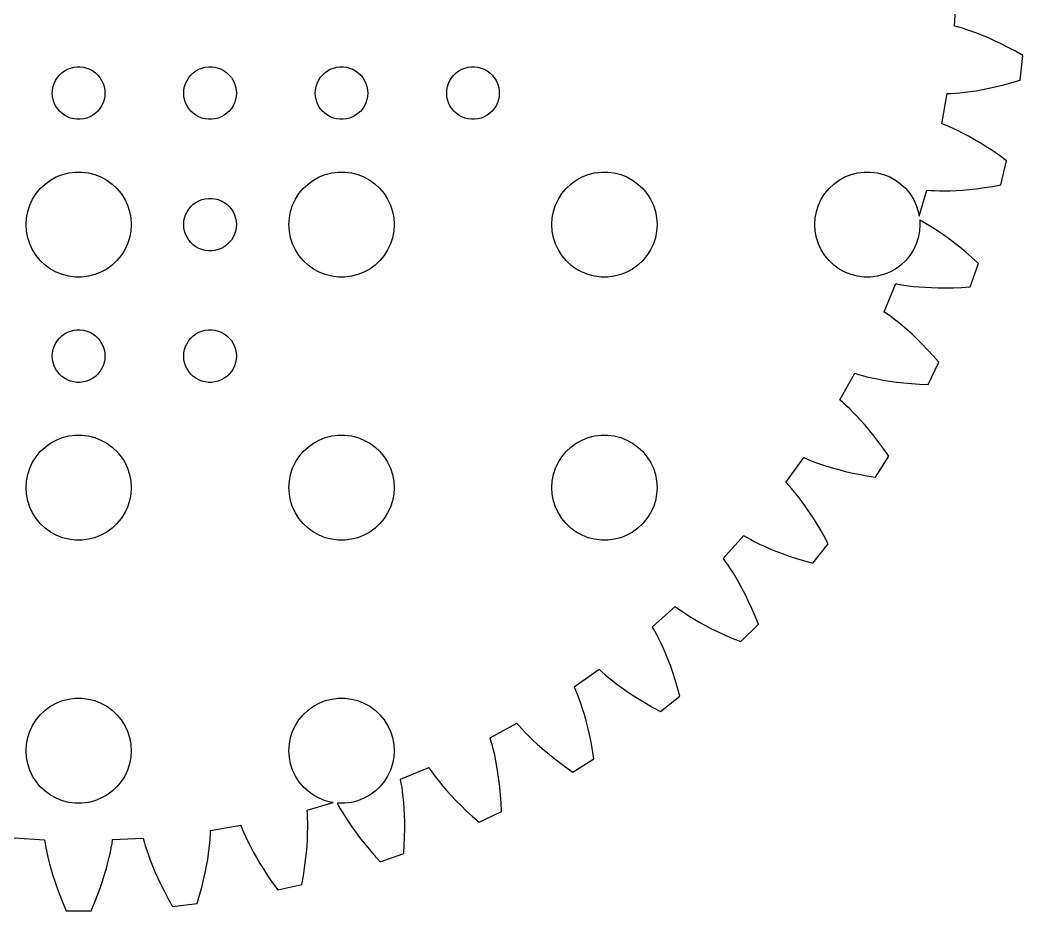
# Model space of a CAD drawing. Header units: metres. Extents: x -54 to 54, y -54 to 54.
# Drawn here: x -3.3 to 53.9, y -54.1 to -3.3 of the extents above; entities that cross this region are included whole.
import ezdxf

# ---------------------------------------------------------------- set-up
doc = ezdxf.new("R2010")
doc.units = ezdxf.units.M

msp = doc.modelspace()

# ---------------------------------------------------------------- linework, layer by layer
for p, q in [((49.9756, -3.6812), (50.0776, -1.93758)), ((49.9895, -3.68224), (49.9756, -3.6812)), ((50.1962, -3.73788), (49.9895, -3.68224)), ((50.4259, -3.80534), (50.1962, -3.73788)), ((50.6782, -3.88571), (50.4259, -3.80534)), ((50.9527, -3.98003), (50.6782, -3.88571)), ((51.2488, -4.08936), (50.9527, -3.98003)), ((51.5659, -4.21471), (51.2488, -4.08936)), ((51.9036, -4.35709), (51.5659, -4.21471)), ((52.2611, -4.51752), (51.9036, -4.35709)), ((52.6378, -4.69691), (52.2611, -4.51752)), ((53.0331, -4.89624), (52.6378, -4.69691)), ((53.4461, -5.11647), (53.0331, -4.89624)), ((53.8762, -5.35844), (53.4461, -5.11647)), ((53.7177, -6.76447), (53.8762, -5.35844)), ((-0.956131, -6.34422), (-0.803726, -6.23351)), ((-0.803726, -6.23351), (-0.638657, -6.14275)), ((-0.638657, -6.14275), (-0.463516, -6.07341)), ((-0.463516, -6.07341), (-0.281067, -6.02657)), ((-0.281067, -6.02657), (-0.094177, -6.00294)), ((-0.094177, -6.00294), (0.094177, -6.00294)), ((0.094177, -6.00294), (0.281067, -6.02657)), ((0.281067, -6.02657), (0.463516, -6.07341)), ((0.463516, -6.07341), (0.638657, -6.14275)), ((0.638657, -6.14275), (0.803726, -6.23351)), ((0.803726, -6.23351), (0.956131, -6.34422)), ((6.54385, -6.34422), (6.69626, -6.23351)), ((6.69626, -6.23351), (6.86133, -6.14275)), ((6.86133, -6.14275), (7.03647, -6.07341)), ((7.03647, -6.07341), (7.21892, -6.02657)), ((7.21892, -6.02657), (7.40581, -6.00294)), ((7.40581, -6.00294), (7.59418, -6.00294)), ((7.59418, -6.00294), (7.78107, -6.02657)), ((7.78107, -6.02657), (7.96352, -6.07341)), ((7.96352, -6.07341), (8.13866, -6.14275)), ((8.13866, -6.14275), (8.30373, -6.23351)), ((8.30373, -6.23351), (8.45613, -6.34422)), ((14.0439, -6.34422), (14.1963, -6.23351)), ((14.1963, -6.23351), (14.3613, -6.14275)), ((14.3613, -6.14275), (14.5365, -6.07341)), ((14.5365, -6.07341), (14.7189, -6.02657)), ((14.7189, -6.02657), (14.9058, -6.00294)), ((14.9058, -6.00294), (15.0942, -6.00294)), ((15.0942, -6.00294), (15.2811, -6.02657)), ((15.2811, -6.02657), (15.4635, -6.07341)), ((15.4635, -6.07341), (15.6387, -6.14275)), ((15.6387, -6.14275), (15.8037, -6.23351)), ((15.8037, -6.23351), (15.9561, -6.34422)), ((21.5439, -6.34422), (21.6963, -6.23351)), ((21.6963, -6.23351), (21.8613, -6.14275)), ((21.8613, -6.14275), (22.0365, -6.07341)), ((22.0365, -6.07341), (22.2189, -6.02657)), ((22.2189, -6.02657), (22.4058, -6.00294)), ((22.4058, -6.00294), (22.5942, -6.00294)), ((22.5942, -6.00294), (22.7811, -6.02657)), ((22.7811, -6.02657), (22.9635, -6.07341)), ((22.9635, -6.07341), (23.1387, -6.14275)), ((23.1387, -6.14275), (23.3037, -6.23351)), ((23.3037, -6.23351), (23.4561, -6.34422)), ((-1.39465, -6.9478), (-1.31445, -6.77736)), ((-1.31445, -6.77736), (-1.21352, -6.61832)), ((-1.21352, -6.61832), (-1.09344, -6.47318)), ((-1.09344, -6.47318), (-0.956131, -6.34422)), ((0.956131, -6.34422), (1.09344, -6.47318)), ((1.09344, -6.47318), (1.21352, -6.61832)), ((1.21352, -6.61832), (1.31445, -6.77736)), ((1.31445, -6.77736), (1.39465, -6.9478)), ((6.10533, -6.9478), (6.18553, -6.77736)), ((6.18553, -6.77736), (6.28647, -6.61832)), ((6.28647, -6.61832), (6.40654, -6.47318)), ((6.40654, -6.47318), (6.54385, -6.34422)), ((8.45613, -6.34422), (8.59344, -6.47318)), ((8.59344, -6.47318), (8.71352, -6.61832)), ((8.71352, -6.61832), (8.81445, -6.77736)), ((8.81445, -6.77736), (8.89465, -6.9478)), ((13.6053, -6.9478), (13.6855, -6.77736)), ((13.6855, -6.77736), (13.7865, -6.61832)), ((13.7865, -6.61832), (13.9065, -6.47318)), ((13.9065, -6.47318), (14.0439, -6.34422)), ((15.9561, -6.34422), (16.0934, -6.47318)), ((16.0934, -6.47318), (16.2135, -6.61832)), ((16.2135, -6.61832), (16.3145, -6.77736)), ((16.3145, -6.77736), (16.3947, -6.9478)), ((21.1053, -6.9478), (21.1855, -6.77736)), ((21.1855, -6.77736), (21.2865, -6.61832)), ((21.2865, -6.61832), (21.4065, -6.47318)), ((21.4065, -6.47318), (21.5439, -6.34422)), ((23.4561, -6.34422), (23.5934, -6.47318)), ((23.5934, -6.47318), (23.7135, -6.61832)), ((23.7135, -6.61832), (23.8145, -6.77736)), ((23.8145, -6.77736), (23.8947, -6.9478)), ((53.2446, -6.90468), (53.7177, -6.76447)), ((-1.5, -7.5), (-1.48816, -7.312)), ((-1.48816, -7.312), (-1.45287, -7.12695)), ((-1.45287, -7.12695), (-1.39465, -6.9478)), ((1.39465, -6.9478), (1.45287, -7.12695)), ((1.45287, -7.12695), (1.48816, -7.312)), ((1.48816, -7.312), (1.5, -7.5)), ((6, -7.5), (6.01183, -7.312)), ((6.01183, -7.312), (6.04712, -7.12695)), ((6.04712, -7.12695), (6.10533, -6.9478)), ((8.89465, -6.9478), (8.95287, -7.12695)), ((8.95287, -7.12695), (8.98816, -7.312)), ((8.98816, -7.312), (9, -7.5)), ((13.5, -7.5), (13.5118, -7.312)), ((13.5118, -7.312), (13.5471, -7.12695)), ((13.5471, -7.12695), (13.6053, -6.9478)), ((16.3947, -6.9478), (16.4529, -7.12695)), ((16.4529, -7.12695), (16.4882, -7.312)), ((16.4882, -7.312), (16.5, -7.5)), ((21, -7.5), (21.0118, -7.312)), ((21.0118, -7.312), (21.0471, -7.12695)), ((21.0471, -7.12695), (21.1053, -6.9478)), ((23.8947, -6.9478), (23.9529, -7.12695)), ((23.9529, -7.12695), (23.9882, -7.312)), ((23.9882, -7.312), (24, -7.5)), ((50.5608, -7.45778), (50.8738, -7.41708)), ((50.8738, -7.41708), (51.2109, -7.36545)), ((51.2109, -7.36545), (51.5718, -7.30177)), ((51.5718, -7.30177), (51.9561, -7.22493)), ((51.9561, -7.22493), (52.3632, -7.13385)), ((52.3632, -7.13385), (52.7929, -7.02747)), ((52.7929, -7.02747), (53.2446, -6.90468)), ((-1.48816, -7.68799), (-1.5, -7.5)), ((-1.45287, -7.87303), (-1.48816, -7.68799)), ((-1.39465, -8.05219), (-1.45287, -7.87303)), ((1.45287, -7.87303), (1.39465, -8.05219)), ((1.48816, -7.68799), (1.45287, -7.87303)), ((1.5, -7.5), (1.48816, -7.68799)), ((6.01183, -7.68799), (6, -7.5)), ((6.04712, -7.87303), (6.01183, -7.68799)), ((6.10533, -8.05219), (6.04712, -7.87303)), ((8.95287, -7.87303), (8.89465, -8.05219)), ((8.98816, -7.68799), (8.95287, -7.87303)), ((9, -7.5), (8.98816, -7.68799)), ((13.5118, -7.68799), (13.5, -7.5)), ((13.5471, -7.87303), (13.5118, -7.68799)), ((13.6053, -8.05219), (13.5471, -7.87303)), ((16.4529, -7.87303), (16.3947, -8.05219)), ((16.4882, -7.68799), (16.4529, -7.87303)), ((16.5, -7.5), (16.4882, -7.68799)), ((21.0118, -7.68799), (21, -7.5)), ((21.0471, -7.87303), (21.0118, -7.68799)), ((21.1053, -8.05219), (21.0471, -7.87303)), ((23.9529, -7.87303), (23.8947, -8.05219)), ((23.9882, -7.68799), (23.9529, -7.87303)), ((24, -7.5), (23.9882, -7.68799)), ((49.2491, -9.25356), (49.5458, -7.5323)), ((49.5458, -7.5323), (49.5556, -7.53378)), ((49.5556, -7.53378), (49.7694, -7.52553)), ((49.7694, -7.52553), (50.0084, -7.51086)), ((50.0084, -7.51086), (50.2723, -7.48868)), ((50.2723, -7.48868), (50.5608, -7.45778)), ((-1.31445, -8.22263), (-1.39465, -8.05219)), ((-1.21352, -8.38167), (-1.31445, -8.22263)), ((-1.09344, -8.52681), (-1.21352, -8.38167)), ((-0.956131, -8.65576), (-1.09344, -8.52681)), ((1.09344, -8.52681), (0.956131, -8.65576)), ((1.21352, -8.38167), (1.09344, -8.52681)), ((1.31445, -8.22263), (1.21352, -8.38167)), ((1.39465, -8.05219), (1.31445, -8.22263)), ((6.18553, -8.22263), (6.10533, -8.05219)), ((6.28647, -8.38167), (6.18553, -8.22263)), ((6.40654, -8.52681), (6.28647, -8.38167)), ((6.54385, -8.65576), (6.40654, -8.52681)), ((8.59344, -8.52681), (8.45613, -8.65576)), ((8.71352, -8.38167), (8.59344, -8.52681)), ((8.81445, -8.22263), (8.71352, -8.38167)), ((8.89465, -8.05219), (8.81445, -8.22263)), ((13.6855, -8.22263), (13.6053, -8.05219)), ((13.7865, -8.38167), (13.6855, -8.22263)), ((13.9065, -8.52681), (13.7865, -8.38167)), ((14.0439, -8.65576), (13.9065, -8.52681)), ((16.0934, -8.52681), (15.9561, -8.65576)), ((16.2135, -8.38167), (16.0934, -8.52681)), ((16.3145, -8.22263), (16.2135, -8.38167)), ((16.3947, -8.05219), (16.3145, -8.22263)), ((21.1855, -8.22263), (21.1053, -8.05219)), ((21.2865, -8.38167), (21.1855, -8.22263)), ((21.4065, -8.52681), (21.2865, -8.38167)), ((21.5439, -8.65576), (21.4065, -8.52681)), ((23.5934, -8.52681), (23.4561, -8.65576)), ((23.7135, -8.38167), (23.5934, -8.52681)), ((23.8145, -8.22263), (23.7135, -8.38167)), ((23.8947, -8.05219), (23.8145, -8.22263)), ((-0.803726, -8.76648), (-0.956131, -8.65576)), ((-0.638657, -8.85724), (-0.803726, -8.76648)), ((-0.463516, -8.92657), (-0.638657, -8.85724)), ((-0.281067, -8.97342), (-0.463516, -8.92657)), ((-0.094177, -8.99704), (-0.281067, -8.97342)), ((0.094177, -8.99704), (-0.094177, -8.99704)), ((0.281067, -8.97342), (0.094177, -8.99704)), ((0.463516, -8.92657), (0.281067, -8.97342)), ((0.638657, -8.85724), (0.463516, -8.92657)), ((0.803726, -8.76648), (0.638657, -8.85724)), ((0.956131, -8.65576), (0.803726, -8.76648)), ((6.69626, -8.76648), (6.54385, -8.65576)), ((6.86133, -8.85724), (6.69626, -8.76648)), ((7.03647, -8.92657), (6.86133, -8.85724)), ((7.21892, -8.97342), (7.03647, -8.92657)), ((7.40581, -8.99704), (7.21892, -8.97342)), ((7.59418, -8.99704), (7.40581, -8.99704)), ((7.78107, -8.97342), (7.59418, -8.99704)), ((7.96352, -8.92657), (7.78107, -8.97342)), ((8.13866, -8.85724), (7.96352, -8.92657)), ((8.30373, -8.76648), (8.13866, -8.85724)), ((8.45613, -8.65576), (8.30373, -8.76648)), ((14.1963, -8.76648), (14.0439, -8.65576)), ((14.3613, -8.85724), (14.1963, -8.76648)), ((14.5365, -8.92657), (14.3613, -8.85724)), ((14.7189, -8.97342), (14.5365, -8.92657)), ((14.9058, -8.99704), (14.7189, -8.97342)), ((15.0942, -8.99704), (14.9058, -8.99704)), ((15.2811, -8.97342), (15.0942, -8.99704)), ((15.4635, -8.92657), (15.2811, -8.97342)), ((15.6387, -8.85724), (15.4635, -8.92657)), ((15.8037, -8.76648), (15.6387, -8.85724)), ((15.9561, -8.65576), (15.8037, -8.76648)), ((21.6963, -8.76648), (21.5439, -8.65576)), ((21.8613, -8.85724), (21.6963, -8.76648)), ((22.0365, -8.92657), (21.8613, -8.85724)), ((22.2189, -8.97342), (22.0365, -8.92657)), ((22.4058, -8.99704), (22.2189, -8.97342)), ((22.5942, -8.99704), (22.4058, -8.99704)), ((22.7811, -8.97342), (22.5942, -8.99704)), ((22.9635, -8.92657), (22.7811, -8.97342)), ((23.1387, -8.85724), (22.9635, -8.92657)), ((23.3037, -8.76648), (23.1387, -8.85724)), ((23.4561, -8.65576), (23.3037, -8.76648)), ((49.2629, -9.25615), (49.2491, -9.25356)), ((49.4621, -9.33456), (49.2629, -9.25615)), ((49.6828, -9.42732), (49.4621, -9.33456)), ((49.9245, -9.53543), (49.6828, -9.42732)), ((50.1867, -9.6599), (49.9245, -9.53543)), ((50.4687, -9.80168), (50.1867, -9.6599)), ((50.7698, -9.96176), (50.4687, -9.80168)), ((51.0894, -10.1411), (50.7698, -9.96176)), ((51.4267, -10.3405), (51.0894, -10.1411)), ((51.7809, -10.5609), (51.4267, -10.3405)), ((52.1514, -10.8033), (51.7809, -10.5609)), ((52.5372, -11.0684), (52.1514, -10.8033)), ((52.9374, -11.357), (52.5372, -11.0684)), ((52.6226, -12.7364), (52.9374, -11.357)), ((-0.562134, -12.0531), (-0.18837, -12.0059)), ((-0.18837, -12.0059), (0.18837, -12.0059)), ((0.18837, -12.0059), (0.562134, -12.0531)), ((14.4379, -12.0531), (14.8116, -12.0059)), ((14.8116, -12.0059), (15.1884, -12.0059)), ((15.1884, -12.0059), (15.5621, -12.0531)), ((29.4379, -12.0531), (29.8116, -12.0059)), ((29.8116, -12.0059), (30.1884, -12.0059)), ((30.1884, -12.0059), (30.5621, -12.0531)), ((44.4379, -12.0531), (44.8116, -12.0059)), ((44.8116, -12.0059), (45.1884, -12.0059)), ((45.1884, -12.0059), (45.5621, -12.0531)), ((-1.91226, -12.6884), (-1.60747, -12.467)), ((-1.60747, -12.467), (-1.27733, -12.2855)), ((-1.27733, -12.2855), (-0.927048, -12.1468)), ((-0.927048, -12.1468), (-0.562134, -12.0531)), ((0.562134, -12.0531), (0.927048, -12.1468)), ((0.927048, -12.1468), (1.27733, -12.2855)), ((1.27733, -12.2855), (1.60747, -12.467)), ((1.60747, -12.467), (1.91226, -12.6884)), ((13.0877, -12.6884), (13.3925, -12.467)), ((13.3925, -12.467), (13.7227, -12.2855)), ((13.7227, -12.2855), (14.0729, -12.1468)), ((14.0729, -12.1468), (14.4379, -12.0531)), ((15.5621, -12.0531), (15.927, -12.1468)), ((15.927, -12.1468), (16.2773, -12.2855)), ((16.2773, -12.2855), (16.6075, -12.467)), ((16.6075, -12.467), (16.9123, -12.6884)), ((28.0877, -12.6884), (28.3925, -12.467)), ((28.3925, -12.467), (28.7227, -12.2855)), ((28.7227, -12.2855), (29.0729, -12.1468)), ((29.0729, -12.1468), (29.4379, -12.0531)), ((30.5621, -12.0531), (30.927, -12.1468)), ((30.927, -12.1468), (31.2773, -12.2855)), ((31.2773, -12.2855), (31.6075, -12.467)), ((31.6075, -12.467), (31.9123, -12.6884)), ((43.0877, -12.6884), (43.3925, -12.467)), ((43.3925, -12.467), (43.7227, -12.2855)), ((43.7227, -12.2855), (44.0729, -12.1468)), ((44.0729, -12.1468), (44.4379, -12.0531)), ((45.5621, -12.0531), (45.927, -12.1468)), ((45.927, -12.1468), (46.2773, -12.2855)), ((46.2773, -12.2855), (46.6075, -12.467)), ((46.6075, -12.467), (46.9123, -12.6884)), ((-2.42705, -13.2366), (-2.1869, -12.9464)), ((-2.1869, -12.9464), (-1.91226, -12.6884)), ((1.91226, -12.6884), (2.1869, -12.9464)), ((2.1869, -12.9464), (2.42705, -13.2366)), ((12.5729, -13.2366), (12.8131, -12.9464)), ((12.8131, -12.9464), (13.0877, -12.6884)), ((16.9123, -12.6884), (17.1869, -12.9464)), ((17.1869, -12.9464), (17.427, -13.2366)), ((27.5729, -13.2366), (27.8131, -12.9464)), ((27.8131, -12.9464), (28.0877, -12.6884)), ((31.9123, -12.6884), (32.1869, -12.9464)), ((32.1869, -12.9464), (32.427, -13.2366)), ((42.5729, -13.2366), (42.8131, -12.9464)), ((42.8131, -12.9464), (43.0877, -12.6884)), ((46.9123, -12.6884), (47.1869, -12.9464)), ((47.1869, -12.9464), (47.427, -13.2366)), ((47.9573, -14.5241), (48.3909, -13.0323)), ((48.3909, -13.0323), (48.4005, -13.0349)), ((48.4005, -13.0349), (48.6139, -13.0506)), ((48.6139, -13.0506), (48.853, -13.0628)), ((48.853, -13.0628), (49.1177, -13.0703)), ((49.1177, -13.0703), (49.4079, -13.0719)), ((49.4079, -13.0719), (49.7235, -13.0665)), ((49.7235, -13.0665), (50.0643, -13.0529)), ((50.0643, -13.0529), (50.43, -13.0301)), ((50.43, -13.0301), (50.8204, -12.9967)), ((50.8204, -12.9967), (51.2352, -12.9518)), ((51.2352, -12.9518), (51.6741, -12.8942)), ((51.6741, -12.8942), (52.1367, -12.8228)), ((52.1367, -12.8228), (52.6226, -12.7364)), ((-2.78932, -13.8956), (-2.62891, -13.5547)), ((-2.62891, -13.5547), (-2.42705, -13.2366)), ((2.42705, -13.2366), (2.62891, -13.5547)), ((2.62891, -13.5547), (2.78932, -13.8956)), ((6.69626, -13.7335), (6.86133, -13.6427)), ((6.86133, -13.6427), (7.03647, -13.5734)), ((7.03647, -13.5734), (7.21892, -13.5266)), ((7.21892, -13.5266), (7.40581, -13.5029)), ((7.40581, -13.5029), (7.59418, -13.5029)), ((7.59418, -13.5029), (7.78107, -13.5266)), ((7.78107, -13.5266), (7.96352, -13.5734)), ((7.96352, -13.5734), (8.13866, -13.6427)), ((8.13866, -13.6427), (8.30373, -13.7335)), ((12.2107, -13.8956), (12.3711, -13.5547)), ((12.3711, -13.5547), (12.5729, -13.2366)), ((17.427, -13.2366), (17.6289, -13.5547)), ((17.6289, -13.5547), (17.7893, -13.8956)), ((27.2107, -13.8956), (27.3711, -13.5547)), ((27.3711, -13.5547), (27.5729, -13.2366)), ((32.427, -13.2366), (32.6289, -13.5547)), ((32.6289, -13.5547), (32.7893, -13.8956)), ((42.2107, -13.8956), (42.3711, -13.5547)), ((42.3711, -13.5547), (42.5729, -13.2366)), ((47.427, -13.2366), (47.6289, -13.5547)), ((47.6289, -13.5547), (47.7893, -13.8956)), ((-2.97633, -14.624), (-2.90575, -14.2539)), ((-2.90575, -14.2539), (-2.78932, -13.8956)), ((2.78932, -13.8956), (2.90575, -14.2539)), ((2.90575, -14.2539), (2.97633, -14.624)), ((6.10533, -14.4478), (6.18553, -14.2774)), ((6.18553, -14.2774), (6.28647, -14.1183)), ((6.28647, -14.1183), (6.40654, -13.9732)), ((6.40654, -13.9732), (6.54385, -13.8442)), ((6.54385, -13.8442), (6.69626, -13.7335)), ((8.30373, -13.7335), (8.45613, -13.8442)), ((8.45613, -13.8442), (8.59344, -13.9732)), ((8.59344, -13.9732), (8.71352, -14.1183)), ((8.71352, -14.1183), (8.81445, -14.2774)), ((8.81445, -14.2774), (8.89465, -14.4478)), ((12.0237, -14.624), (12.0942, -14.2539)), ((12.0942, -14.2539), (12.2107, -13.8956)), ((17.7893, -13.8956), (17.9057, -14.2539)), ((17.9057, -14.2539), (17.9763, -14.624)), ((27.0237, -14.624), (27.0942, -14.2539)), ((27.0942, -14.2539), (27.2107, -13.8956)), ((32.7893, -13.8956), (32.9057, -14.2539)), ((32.9057, -14.2539), (32.9763, -14.624)), ((42.0237, -14.624), (42.0942, -14.2539)), ((42.0942, -14.2539), (42.2107, -13.8956)), ((47.7893, -13.8956), (47.9057, -14.2539)), ((47.9057, -14.2539), (47.9573, -14.5241)), ((-3, -15), (-2.97633, -14.624)), ((2.97633, -14.624), (3, -15)), ((6, -15), (6.01183, -14.812)), ((6.01183, -14.812), (6.04712, -14.627)), ((6.04712, -14.627), (6.10533, -14.4478)), ((8.89465, -14.4478), (8.95287, -14.627)), ((8.95287, -14.627), (8.98816, -14.812)), ((8.98816, -14.812), (9, -15)), ((12, -15), (12.0237, -14.624)), ((17.9763, -14.624), (18, -15)), ((27, -15), (27.0237, -14.624)), ((32.9763, -14.624), (33, -15)), ((42, -15), (42.0237, -14.624)), ((48.1059, -14.8139), (47.9842, -14.7494)), ((47.9842, -14.7494), (48, -15)), ((48.3148, -14.9308), (48.1059, -14.8139)), ((-2.97633, -15.376), (-3, -15)), ((-2.90575, -15.7461), (-2.97633, -15.376)), ((2.97633, -15.376), (2.90575, -15.7461)), ((3, -15), (2.97633, -15.376)), ((6.01183, -15.188), (6, -15)), ((6.04712, -15.373), (6.01183, -15.188)), ((6.10533, -15.5522), (6.04712, -15.373)), ((8.95287, -15.373), (8.89465, -15.5522)), ((8.98816, -15.188), (8.95287, -15.373)), ((9, -15), (8.98816, -15.188)), ((12.0237, -15.376), (12, -15)), ((12.0942, -15.7461), (12.0237, -15.376)), ((17.9763, -15.376), (17.9057, -15.7461)), ((18, -15), (17.9763, -15.376)), ((27.0237, -15.376), (27, -15)), ((27.0942, -15.7461), (27.0237, -15.376)), ((32.9763, -15.376), (32.9057, -15.7461)), ((33, -15), (32.9763, -15.376)), ((42.0237, -15.376), (42, -15)), ((42.0942, -15.7461), (42.0237, -15.376)), ((47.9763, -15.376), (47.9057, -15.7461)), ((48, -15), (47.9763, -15.376)), ((48.543, -15.0652), (48.3148, -14.9308)), ((48.7896, -15.2183), (48.543, -15.0652)), ((49.0539, -15.3908), (48.7896, -15.2183)), ((49.3352, -15.5835), (49.0539, -15.3908)), ((-2.78932, -16.1044), (-2.90575, -15.7461)), ((2.90575, -15.7461), (2.78932, -16.1044)), ((6.18553, -15.7226), (6.10533, -15.5522)), ((6.28647, -15.8817), (6.18553, -15.7226)), ((6.40654, -16.0268), (6.28647, -15.8817)), ((8.71352, -15.8817), (8.59344, -16.0268)), ((8.81445, -15.7226), (8.71352, -15.8817)), ((8.89465, -15.5522), (8.81445, -15.7226)), ((12.2107, -16.1044), (12.0942, -15.7461)), ((17.9057, -15.7461), (17.7893, -16.1044)), ((27.2107, -16.1044), (27.0942, -15.7461)), ((32.9057, -15.7461), (32.7893, -16.1044)), ((42.2107, -16.1044), (42.0942, -15.7461)), ((47.9057, -15.7461), (47.7893, -16.1044)), ((49.6327, -15.7975), (49.3352, -15.5835)), ((49.9456, -16.0334), (49.6327, -15.7975)), ((-2.62891, -16.4453), (-2.78932, -16.1044)), ((-2.42705, -16.7634), (-2.62891, -16.4453)), ((2.62891, -16.4453), (2.42705, -16.7634)), ((2.78932, -16.1044), (2.62891, -16.4453)), ((6.54385, -16.1558), (6.40654, -16.0268)), ((6.69626, -16.2665), (6.54385, -16.1558)), ((6.86133, -16.3572), (6.69626, -16.2665)), ((7.03647, -16.4266), (6.86133, -16.3572)), ((7.21892, -16.4734), (7.03647, -16.4266)), ((7.40581, -16.497), (7.21892, -16.4734)), ((7.59418, -16.497), (7.40581, -16.497)), ((7.78107, -16.4734), (7.59418, -16.497)), ((7.96352, -16.4266), (7.78107, -16.4734)), ((8.13866, -16.3572), (7.96352, -16.4266)), ((8.30373, -16.2665), (8.13866, -16.3572)), ((8.45613, -16.1558), (8.30373, -16.2665)), ((8.59344, -16.0268), (8.45613, -16.1558)), ((12.3711, -16.4453), (12.2107, -16.1044)), ((12.5729, -16.7634), (12.3711, -16.4453)), ((17.6289, -16.4453), (17.427, -16.7634)), ((17.7893, -16.1044), (17.6289, -16.4453)), ((27.3711, -16.4453), (27.2107, -16.1044)), ((27.5729, -16.7634), (27.3711, -16.4453)), ((32.6289, -16.4453), (32.427, -16.7634)), ((32.7893, -16.1044), (32.6289, -16.4453)), ((42.3711, -16.4453), (42.2107, -16.1044)), ((42.5729, -16.7634), (42.3711, -16.4453)), ((47.6289, -16.4453), (47.427, -16.7634)), ((47.7893, -16.1044), (47.6289, -16.4453)), ((50.2729, -16.2922), (49.9456, -16.0334)), ((50.6139, -16.5744), (50.2729, -16.2922)), ((50.9676, -16.8811), (50.6139, -16.5744)), ((-2.1869, -17.0536), (-2.42705, -16.7634)), ((-1.91226, -17.3115), (-2.1869, -17.0536)), ((2.1869, -17.0536), (1.91226, -17.3115)), ((2.42705, -16.7634), (2.1869, -17.0536)), ((12.8131, -17.0536), (12.5729, -16.7634)), ((13.0877, -17.3115), (12.8131, -17.0536)), ((17.1869, -17.0536), (16.9123, -17.3115)), ((17.427, -16.7634), (17.1869, -17.0536)), ((27.8131, -17.0536), (27.5729, -16.7634)), ((28.0877, -17.3115), (27.8131, -17.0536)), ((32.1869, -17.0536), (31.9123, -17.3115)), ((32.427, -16.7634), (32.1869, -17.0536)), ((42.8131, -17.0536), (42.5729, -16.7634)), ((43.0877, -17.3115), (42.8131, -17.0536)), ((47.1869, -17.0536), (46.9123, -17.3115)), ((47.427, -16.7634), (47.1869, -17.0536)), ((51.333, -17.2127), (50.9676, -16.8811)), ((-1.60747, -17.533), (-1.91226, -17.3115)), ((-1.27733, -17.7145), (-1.60747, -17.533)), ((-0.927048, -17.8532), (-1.27733, -17.7145)), ((1.27733, -17.7145), (0.927048, -17.8532)), ((1.60747, -17.533), (1.27733, -17.7145)), ((1.91226, -17.3115), (1.60747, -17.533)), ((13.3925, -17.533), (13.0877, -17.3115)), ((13.7227, -17.7145), (13.3925, -17.533)), ((14.0729, -17.8532), (13.7227, -17.7145)), ((16.2773, -17.7145), (15.927, -17.8532)), ((16.6075, -17.533), (16.2773, -17.7145)), ((16.9123, -17.3115), (16.6075, -17.533)), ((28.3925, -17.533), (28.0877, -17.3115)), ((28.7227, -17.7145), (28.3925, -17.533)), ((29.0729, -17.8532), (28.7227, -17.7145)), ((31.2773, -17.7145), (30.927, -17.8532)), ((31.6075, -17.533), (31.2773, -17.7145)), ((31.9123, -17.3115), (31.6075, -17.533)), ((43.3925, -17.533), (43.0877, -17.3115)), ((43.7227, -17.7145), (43.3925, -17.533)), ((44.0729, -17.8532), (43.7227, -17.7145)), ((46.2773, -17.7145), (45.927, -17.8532)), ((46.6075, -17.533), (46.2773, -17.7145)), ((46.9123, -17.3115), (46.6075, -17.533)), ((50.8657, -18.5482), (51.333, -17.2127)), ((-0.562134, -17.9469), (-0.927048, -17.8532)), ((-0.18837, -17.9941), (-0.562134, -17.9469)), ((0.18837, -17.9941), (-0.18837, -17.9941)), ((0.562134, -17.9469), (0.18837, -17.9941)), ((0.927048, -17.8532), (0.562134, -17.9469)), ((14.4379, -17.9469), (14.0729, -17.8532)), ((14.8116, -17.9941), (14.4379, -17.9469)), ((15.1884, -17.9941), (14.8116, -17.9941)), ((15.5621, -17.9469), (15.1884, -17.9941)), ((15.927, -17.8532), (15.5621, -17.9469)), ((29.4379, -17.9469), (29.0729, -17.8532)), ((29.8116, -17.9941), (29.4379, -17.9469)), ((30.1884, -17.9941), (29.8116, -17.9941)), ((30.5621, -17.9469), (30.1884, -17.9941)), ((30.927, -17.8532), (30.5621, -17.9469)), ((44.4379, -17.9469), (44.0729, -17.8532)), ((44.8116, -17.9941), (44.4379, -17.9469)), ((45.1884, -17.9941), (44.8116, -17.9941)), ((45.5621, -17.9469), (45.1884, -17.9941)), ((45.927, -17.8532), (45.5621, -17.9469)), ((45.9553, -19.9805), (46.6275, -18.3684)), ((46.6275, -18.3684), (46.6367, -18.3721)), ((46.6367, -18.3721), (46.847, -18.4116)), ((46.847, -18.4116), (47.0833, -18.4505)), ((47.0833, -18.4505), (47.3455, -18.4875)), ((47.3455, -18.4875), (47.6337, -18.5217)), ((47.6337, -18.5217), (47.9479, -18.5516)), ((47.9479, -18.5516), (48.288, -18.5763)), ((48.288, -18.5763), (48.654, -18.5945)), ((48.654, -18.5945), (49.0457, -18.6051)), ((49.0457, -18.6051), (49.463, -18.6069)), ((49.463, -18.6069), (49.9055, -18.5988)), ((49.9055, -18.5988), (50.3732, -18.5796)), ((50.3732, -18.5796), (50.8657, -18.5482)), ((45.9681, -19.9861), (45.9553, -19.9805)), ((46.1448, -20.1069), (45.9681, -19.9861)), ((46.3393, -20.2464), (46.1448, -20.1069)), ((46.551, -20.4056), (46.3393, -20.2464)), ((46.7789, -20.5853), (46.551, -20.4056)), ((47.0222, -20.7863), (46.7789, -20.5853)), ((-0.803726, -21.2335), (-0.638657, -21.1427)), ((-0.638657, -21.1427), (-0.463516, -21.0734)), ((-0.463516, -21.0734), (-0.281067, -21.0266)), ((-0.281067, -21.0266), (-0.094177, -21.003)), ((-0.094177, -21.003), (0.094177, -21.003)), ((0.094177, -21.003), (0.281067, -21.0266)), ((0.281067, -21.0266), (0.463516, -21.0734)), ((0.463516, -21.0734), (0.638657, -21.1427)), ((0.638657, -21.1427), (0.803726, -21.2335)), ((6.69626, -21.2335), (6.86133, -21.1427)), ((6.86133, -21.1427), (7.03647, -21.0734)), ((7.03647, -21.0734), (7.21892, -21.0266)), ((7.21892, -21.0266), (7.40581, -21.003)), ((7.40581, -21.003), (7.59418, -21.003)), ((7.59418, -21.003), (7.78107, -21.0266)), ((7.78107, -21.0266), (7.96352, -21.0734)), ((7.96352, -21.0734), (8.13866, -21.1427)), ((8.13866, -21.1427), (8.30373, -21.2335)), ((47.2802, -21.0093), (47.0222, -20.7863)), ((47.5519, -21.2552), (47.2802, -21.0093)), ((-1.31445, -21.7774), (-1.21352, -21.6183)), ((-1.21352, -21.6183), (-1.09344, -21.4732)), ((-1.09344, -21.4732), (-0.956131, -21.3442)), ((-0.956131, -21.3442), (-0.803726, -21.2335)), ((0.803726, -21.2335), (0.956131, -21.3442)), ((0.956131, -21.3442), (1.09344, -21.4732)), ((1.09344, -21.4732), (1.21352, -21.6183)), ((1.21352, -21.6183), (1.31445, -21.7774)), ((6.18553, -21.7774), (6.28647, -21.6183)), ((6.28647, -21.6183), (6.40654, -21.4732)), ((6.40654, -21.4732), (6.54385, -21.3442)), ((6.54385, -21.3442), (6.69626, -21.2335)), ((8.30373, -21.2335), (8.45613, -21.3442)), ((8.45613, -21.3442), (8.59344, -21.4732)), ((8.59344, -21.4732), (8.71352, -21.6183)), ((8.71352, -21.6183), (8.81445, -21.7774)), ((47.8363, -21.5247), (47.5519, -21.2552)), ((48.1327, -21.8185), (47.8363, -21.5247)), ((-1.5, -22.5), (-1.48816, -22.312)), ((-1.48816, -22.312), (-1.45287, -22.127)), ((-1.45287, -22.127), (-1.39465, -21.9478)), ((-1.39465, -21.9478), (-1.31445, -21.7774)), ((1.31445, -21.7774), (1.39465, -21.9478)), ((1.39465, -21.9478), (1.45287, -22.127)), ((1.45287, -22.127), (1.48816, -22.312)), ((1.48816, -22.312), (1.5, -22.5)), ((6, -22.5), (6.01183, -22.312)), ((6.01183, -22.312), (6.04712, -22.127)), ((6.04712, -22.127), (6.10533, -21.9478)), ((6.10533, -21.9478), (6.18553, -21.7774)), ((8.81445, -21.7774), (8.89465, -21.9478)), ((8.89465, -21.9478), (8.95287, -22.127)), ((8.95287, -22.127), (8.98816, -22.312)), ((8.98816, -22.312), (9, -22.5)), ((48.4399, -22.1372), (48.1327, -21.8185)), ((48.757, -22.4815), (48.4399, -22.1372)), ((-1.48816, -22.688), (-1.5, -22.5)), ((-1.45287, -22.873), (-1.48816, -22.688)), ((-1.39465, -23.0522), (-1.45287, -22.873)), ((1.45287, -22.873), (1.39465, -23.0522)), ((1.48816, -22.688), (1.45287, -22.873)), ((1.5, -22.5), (1.48816, -22.688)), ((6.01183, -22.688), (6, -22.5)), ((6.04712, -22.873), (6.01183, -22.688)), ((6.10533, -23.0522), (6.04712, -22.873)), ((8.95287, -22.873), (8.89465, -23.0522)), ((8.98816, -22.688), (8.95287, -22.873)), ((9, -22.5), (8.98816, -22.688)), ((48.4691, -24.1267), (49.083, -22.8519)), ((49.083, -22.8519), (48.757, -22.4815)), ((-1.31445, -23.2226), (-1.39465, -23.0522)), ((-1.21352, -23.3817), (-1.31445, -23.2226)), ((-1.09344, -23.5268), (-1.21352, -23.3817)), ((1.21352, -23.3817), (1.09344, -23.5268)), ((1.31445, -23.2226), (1.21352, -23.3817)), ((1.39465, -23.0522), (1.31445, -23.2226)), ((6.18553, -23.2226), (6.10533, -23.0522)), ((6.28647, -23.3817), (6.18553, -23.2226)), ((6.40654, -23.5268), (6.28647, -23.3817)), ((8.71352, -23.3817), (8.59344, -23.5268)), ((8.81445, -23.2226), (8.71352, -23.3817)), ((8.89465, -23.0522), (8.81445, -23.2226)), ((-0.956131, -23.6558), (-1.09344, -23.5268)), ((-0.803726, -23.7665), (-0.956131, -23.6558)), ((-0.638657, -23.8572), (-0.803726, -23.7665)), ((-0.463516, -23.9266), (-0.638657, -23.8572)), ((-0.281067, -23.9734), (-0.463516, -23.9266)), ((-0.094177, -23.997), (-0.281067, -23.9734)), ((0.094177, -23.997), (-0.094177, -23.997)), ((0.281067, -23.9734), (0.094177, -23.997)), ((0.463516, -23.9266), (0.281067, -23.9734)), ((0.638657, -23.8572), (0.463516, -23.9266)), ((0.803726, -23.7665), (0.638657, -23.8572)), ((0.956131, -23.6558), (0.803726, -23.7665)), ((1.09344, -23.5268), (0.956131, -23.6558)), ((6.54385, -23.6558), (6.40654, -23.5268)), ((6.69626, -23.7665), (6.54385, -23.6558)), ((6.86133, -23.8572), (6.69626, -23.7665)), ((7.03647, -23.9266), (6.86133, -23.8572)), ((7.21892, -23.9734), (7.03647, -23.9266)), ((7.40581, -23.997), (7.21892, -23.9734)), ((7.59418, -23.997), (7.40581, -23.997)), ((7.78107, -23.9734), (7.59418, -23.997)), ((7.96352, -23.9266), (7.78107, -23.9734)), ((8.13866, -23.8572), (7.96352, -23.9266)), ((8.30373, -23.7665), (8.13866, -23.8572)), ((8.45613, -23.6558), (8.30373, -23.7665)), ((8.59344, -23.5268), (8.45613, -23.6558)), ((43.4292, -25.0002), (44.2777, -23.4736)), ((44.2777, -23.4736), (44.2864, -23.4782)), ((44.2864, -23.4782), (44.491, -23.541)), ((44.491, -23.541), (44.7214, -23.6061)), ((44.7214, -23.6061), (44.9778, -23.6723)), ((44.9778, -23.6723), (45.2604, -23.7385)), ((45.2604, -23.7385), (45.5693, -23.8034)), ((45.5693, -23.8034), (45.9045, -23.866)), ((45.9045, -23.866), (46.2661, -23.9251)), ((46.2661, -23.9251), (46.6542, -23.9795)), ((46.6542, -23.9795), (47.0686, -24.028)), ((47.0686, -24.028), (47.5093, -24.0695)), ((47.5093, -24.0695), (47.9762, -24.1028)), ((47.9762, -24.1028), (48.4691, -24.1267)), ((43.4414, -25.0072), (43.4292, -25.0002)), ((43.6034, -25.147), (43.4414, -25.0072)), ((43.7811, -25.3075), (43.6034, -25.147)), ((43.9736, -25.4894), (43.7811, -25.3075)), ((44.1799, -25.6934), (43.9736, -25.4894)), ((44.3992, -25.9204), (44.1799, -25.6934)), ((44.6306, -26.1709), (44.3992, -25.9204)), ((44.873, -26.4457), (44.6306, -26.1709)), ((45.1255, -26.7454), (44.873, -26.4457)), ((45.3871, -27.0705), (45.1255, -26.7454)), ((-1.60747, -27.467), (-1.27733, -27.2855)), ((-1.27733, -27.2855), (-0.927048, -27.1468)), ((-0.927048, -27.1468), (-0.562134, -27.0531)), ((-0.562134, -27.0531), (-0.18837, -27.0059)), ((-0.18837, -27.0059), (0.18837, -27.0059)), ((0.18837, -27.0059), (0.562134, -27.0531)), ((0.562134, -27.0531), (0.927048, -27.1468)), ((0.927048, -27.1468), (1.27733, -27.2855)), ((1.27733, -27.2855), (1.60747, -27.467)), ((13.3925, -27.467), (13.7227, -27.2855)), ((13.7227, -27.2855), (14.0729, -27.1468)), ((14.0729, -27.1468), (14.4379, -27.0531)), ((14.4379, -27.0531), (14.8116, -27.0059)), ((14.8116, -27.0059), (15.1884, -27.0059)), ((15.1884, -27.0059), (15.5621, -27.0531)), ((15.5621, -27.0531), (15.927, -27.1468)), ((15.927, -27.1468), (16.2773, -27.2855)), ((16.2773, -27.2855), (16.6075, -27.467)), ((28.3925, -27.467), (28.7227, -27.2855)), ((28.7227, -27.2855), (29.0729, -27.1468)), ((29.0729, -27.1468), (29.4379, -27.0531)), ((29.4379, -27.0531), (29.8116, -27.0059)), ((29.8116, -27.0059), (30.1884, -27.0059)), ((30.1884, -27.0059), (30.5621, -27.0531)), ((30.5621, -27.0531), (30.927, -27.1468)), ((30.927, -27.1468), (31.2773, -27.2855)), ((31.2773, -27.2855), (31.6075, -27.467)), ((45.6567, -27.4215), (45.3871, -27.0705)), ((45.9333, -27.7992), (45.6567, -27.4215)), ((-2.42705, -28.2366), (-2.1869, -27.9464)), ((-2.1869, -27.9464), (-1.91226, -27.6884)), ((-1.91226, -27.6884), (-1.60747, -27.467)), ((1.60747, -27.467), (1.91226, -27.6884)), ((1.91226, -27.6884), (2.1869, -27.9464)), ((2.1869, -27.9464), (2.42705, -28.2366)), ((12.5729, -28.2366), (12.8131, -27.9464)), ((12.8131, -27.9464), (13.0877, -27.6884)), ((13.0877, -27.6884), (13.3925, -27.467)), ((16.6075, -27.467), (16.9123, -27.6884)), ((16.9123, -27.6884), (17.1869, -27.9464)), ((17.1869, -27.9464), (17.427, -28.2366)), ((27.5729, -28.2366), (27.8131, -27.9464)), ((27.8131, -27.9464), (28.0877, -27.6884)), ((28.0877, -27.6884), (28.3925, -27.467)), ((31.6075, -27.467), (31.9123, -27.6884)), ((31.9123, -27.6884), (32.1869, -27.9464)), ((32.1869, -27.9464), (32.427, -28.2366)), ((46.2158, -28.2038), (45.9333, -27.7992)), ((-2.78932, -28.8956), (-2.62891, -28.5547)), ((-2.62891, -28.5547), (-2.42705, -28.2366)), ((2.42705, -28.2366), (2.62891, -28.5547)), ((2.62891, -28.5547), (2.78932, -28.8956)), ((12.2107, -28.8956), (12.3711, -28.5547)), ((12.3711, -28.5547), (12.5729, -28.2366)), ((17.427, -28.2366), (17.6289, -28.5547)), ((17.6289, -28.5547), (17.7893, -28.8956)), ((27.2107, -28.8956), (27.3711, -28.5547)), ((27.3711, -28.5547), (27.5729, -28.2366)), ((32.427, -28.2366), (32.6289, -28.5547)), ((32.6289, -28.5547), (32.7893, -28.8956)), ((40.357, -29.7056), (41.3711, -28.2835)), ((41.3711, -28.2835), (41.3792, -28.2891)), ((41.3792, -28.2891), (41.5755, -28.3744)), ((41.5755, -28.3744), (41.7972, -28.4649)), ((41.7972, -28.4649), (42.0445, -28.5594)), ((42.0445, -28.5594), (42.3179, -28.6568)), ((45.463, -29.4018), (46.2158, -28.2038)), ((-2.90575, -29.2539), (-2.78932, -28.8956)), ((2.78932, -28.8956), (2.90575, -29.2539)), ((12.0942, -29.2539), (12.2107, -28.8956)), ((17.7893, -28.8956), (17.9057, -29.2539)), ((27.0942, -29.2539), (27.2107, -28.8956)), ((32.7893, -28.8956), (32.9057, -29.2539)), ((42.3179, -28.6568), (42.6176, -28.7559)), ((42.6176, -28.7559), (42.9437, -28.8556)), ((42.9437, -28.8556), (43.2965, -28.9548)), ((43.2965, -28.9548), (43.676, -29.0523)), ((43.676, -29.0523), (44.0824, -29.1469)), ((44.0824, -29.1469), (44.5157, -29.2375)), ((-3, -30), (-2.97633, -29.624)), ((-2.97633, -29.624), (-2.90575, -29.2539)), ((2.90575, -29.2539), (2.97633, -29.624)), ((2.97633, -29.624), (3, -30)), ((12, -30), (12.0237, -29.624)), ((12.0237, -29.624), (12.0942, -29.2539)), ((17.9057, -29.2539), (17.9763, -29.624)), ((17.9763, -29.624), (18, -30)), ((27, -30), (27.0237, -29.624)), ((27.0237, -29.624), (27.0942, -29.2539)), ((32.9057, -29.2539), (32.9763, -29.624)), ((32.9763, -29.624), (33, -30)), ((40.3683, -29.7139), (40.357, -29.7056)), ((40.5137, -29.8709), (40.3683, -29.7139)), ((44.5157, -29.2375), (44.9759, -29.3229)), ((44.9759, -29.3229), (45.463, -29.4018)), ((-2.97633, -30.376), (-3, -30)), ((3, -30), (2.97633, -30.376)), ((12.0237, -30.376), (12, -30)), ((18, -30), (17.9763, -30.376)), ((27.0237, -30.376), (27, -30)), ((33, -30), (32.9763, -30.376)), ((40.6723, -30.0503), (40.5137, -29.8709)), ((40.8432, -30.2526), (40.6723, -30.0503)), ((41.0254, -30.4785), (40.8432, -30.2526)), ((-2.90575, -30.7461), (-2.97633, -30.376)), ((-2.78932, -31.1044), (-2.90575, -30.7461)), ((2.90575, -30.7461), (2.78932, -31.1044)), ((2.97633, -30.376), (2.90575, -30.7461)), ((12.0942, -30.7461), (12.0237, -30.376)), ((12.2107, -31.1044), (12.0942, -30.7461)), ((17.9057, -30.7461), (17.7893, -31.1044)), ((17.9763, -30.376), (17.9057, -30.7461)), ((27.0942, -30.7461), (27.0237, -30.376)), ((27.2107, -31.1044), (27.0942, -30.7461)), ((32.9057, -30.7461), (32.7893, -31.1044)), ((32.9763, -30.376), (32.9057, -30.7461)), ((41.2179, -30.7286), (41.0254, -30.4785)), ((41.4198, -31.0034), (41.2179, -30.7286)), ((-2.62891, -31.4453), (-2.78932, -31.1044)), ((-2.42705, -31.7634), (-2.62891, -31.4453)), ((2.62891, -31.4453), (2.42705, -31.7634)), ((2.78932, -31.1044), (2.62891, -31.4453)), ((12.3711, -31.4453), (12.2107, -31.1044)), ((12.5729, -31.7634), (12.3711, -31.4453)), ((17.6289, -31.4453), (17.427, -31.7634)), ((17.7893, -31.1044), (17.6289, -31.4453)), ((27.3711, -31.4453), (27.2107, -31.1044)), ((27.5729, -31.7634), (27.3711, -31.4453)), ((32.6289, -31.4453), (32.427, -31.7634)), ((32.7893, -31.1044), (32.6289, -31.4453)), ((41.6299, -31.3036), (41.4198, -31.0034)), ((41.8473, -31.6297), (41.6299, -31.3036)), ((-2.1869, -32.0536), (-2.42705, -31.7634)), ((2.42705, -31.7634), (2.1869, -32.0536)), ((12.8131, -32.0536), (12.5729, -31.7634)), ((17.427, -31.7634), (17.1869, -32.0536)), ((27.8131, -32.0536), (27.5729, -31.7634)), ((32.427, -31.7634), (32.1869, -32.0536)), ((42.0708, -31.982), (41.8473, -31.6297)), ((42.2994, -32.3611), (42.0708, -31.982)), ((-1.91226, -32.3115), (-2.1869, -32.0536)), ((-1.60747, -32.533), (-1.91226, -32.3115)), ((-1.27733, -32.7145), (-1.60747, -32.533)), ((1.60747, -32.533), (1.27733, -32.7145)), ((1.91226, -32.3115), (1.60747, -32.533)), ((2.1869, -32.0536), (1.91226, -32.3115)), ((13.0877, -32.3115), (12.8131, -32.0536)), ((13.3925, -32.533), (13.0877, -32.3115)), ((13.7227, -32.7145), (13.3925, -32.533)), ((16.6075, -32.533), (16.2773, -32.7145)), ((16.9123, -32.3115), (16.6075, -32.533)), ((17.1869, -32.0536), (16.9123, -32.3115)), ((28.0877, -32.3115), (27.8131, -32.0536)), ((28.3925, -32.533), (28.0877, -32.3115)), ((28.7227, -32.7145), (28.3925, -32.533)), ((31.6075, -32.533), (31.2773, -32.7145)), ((31.9123, -32.3115), (31.6075, -32.533)), ((32.1869, -32.0536), (31.9123, -32.3115)), ((42.532, -32.7673), (42.2994, -32.3611)), ((-0.927048, -32.8532), (-1.27733, -32.7145)), ((-0.562134, -32.9469), (-0.927048, -32.8532)), ((-0.18837, -32.9941), (-0.562134, -32.9469)), ((0.18837, -32.9941), (-0.18837, -32.9941)), ((0.562134, -32.9469), (0.18837, -32.9941)), ((0.927048, -32.8532), (0.562134, -32.9469)), ((1.27733, -32.7145), (0.927048, -32.8532)), ((14.0729, -32.8532), (13.7227, -32.7145)), ((14.4379, -32.9469), (14.0729, -32.8532)), ((14.8116, -32.9941), (14.4379, -32.9469)), ((15.1884, -32.9941), (14.8116, -32.9941)), ((15.5621, -32.9469), (15.1884, -32.9941)), ((15.927, -32.8532), (15.5621, -32.9469)), ((16.2773, -32.7145), (15.927, -32.8532)), ((29.0729, -32.8532), (28.7227, -32.7145)), ((29.4379, -32.9469), (29.0729, -32.8532)), ((29.8116, -32.9941), (29.4379, -32.9469)), ((30.1884, -32.9941), (29.8116, -32.9941)), ((30.5621, -32.9469), (30.1884, -32.9941)), ((30.927, -32.8532), (30.5621, -32.9469)), ((31.2773, -32.7145), (30.927, -32.8532)), ((36.7773, -34.0373), (37.9442, -32.7377)), ((37.9442, -32.7377), (37.9517, -32.7442)), ((37.9517, -32.7442), (38.1371, -32.851)), ((38.1371, -32.851), (38.3473, -32.9657)), ((38.3473, -32.9657), (38.5825, -33.0873)), ((38.5825, -33.0873), (38.8433, -33.2147)), ((42.7674, -33.201), (42.532, -32.7673)), ((38.8433, -33.2147), (39.13, -33.3467)), ((39.13, -33.3467), (39.4429, -33.4824)), ((39.4429, -33.4824), (39.7823, -33.6205)), ((39.7823, -33.6205), (40.1485, -33.7598)), ((41.8852, -34.3072), (42.7674, -33.201)), ((36.7876, -34.0469), (36.7773, -34.0373)), ((36.9144, -34.2192), (36.7876, -34.0469)), ((37.052, -34.4152), (36.9144, -34.2192)), ((40.1485, -33.7598), (40.5418, -33.8993)), ((40.5418, -33.8993), (40.9622, -34.0379)), ((40.9622, -34.0379), (41.41, -34.1742)), ((41.41, -34.1742), (41.8852, -34.3072)), ((37.1991, -34.6353), (37.052, -34.4152)), ((37.3549, -34.8802), (37.1991, -34.6353)), ((37.5182, -35.1503), (37.3549, -34.8802)), ((37.688, -35.446), (37.5182, -35.1503)), ((37.8633, -35.7679), (37.688, -35.446)), ((38.0428, -36.1162), (37.8633, -35.7679)), ((38.2254, -36.4913), (38.0428, -36.1162)), ((38.4101, -36.8936), (38.2254, -36.4913)), ((32.735, -37.9411), (34.0402, -36.7803)), ((34.0402, -36.7803), (34.0469, -36.7876)), ((34.0469, -36.7876), (34.2192, -36.9144)), ((34.2192, -36.9144), (34.4152, -37.052)), ((34.4152, -37.052), (34.6353, -37.1991)), ((38.5958, -37.3233), (38.4101, -36.8936)), ((34.6353, -37.1991), (34.8802, -37.3549)), ((34.8802, -37.3549), (35.1503, -37.5182)), ((35.1503, -37.5182), (35.446, -37.688)), ((35.446, -37.688), (35.7679, -37.8633)), ((38.7811, -37.7806), (38.5958, -37.3233)), ((32.7442, -37.9517), (32.735, -37.9411)), ((32.851, -38.1371), (32.7442, -37.9517)), ((32.9657, -38.3473), (32.851, -38.1371)), ((35.7679, -37.8633), (36.1162, -38.0428)), ((36.1162, -38.0428), (36.4913, -38.2254)), ((36.4913, -38.2254), (36.8936, -38.4101)), ((37.7806, -38.7811), (38.7811, -37.7806)), ((33.0873, -38.5825), (32.9657, -38.3473)), ((33.2147, -38.8433), (33.0873, -38.5825)), ((33.3467, -39.13), (33.2147, -38.8433)), ((36.8936, -38.4101), (37.3233, -38.5958)), ((37.3233, -38.5958), (37.7806, -38.7811)), ((33.4824, -39.4429), (33.3467, -39.13)), ((33.6205, -39.7823), (33.4824, -39.4429)), ((33.7598, -40.1485), (33.6205, -39.7823)), ((28.2811, -41.3677), (29.708, -40.3603)), ((29.708, -40.3603), (29.7139, -40.3683)), ((29.7139, -40.3683), (29.8709, -40.5137)), ((29.8709, -40.5137), (30.0503, -40.6723)), ((33.8993, -40.5418), (33.7598, -40.1485)), ((34.0379, -40.9622), (33.8993, -40.5418)), ((30.0503, -40.6723), (30.2526, -40.8432)), ((30.2526, -40.8432), (30.4785, -41.0254)), ((30.4785, -41.0254), (30.7286, -41.2179)), ((34.1742, -41.41), (34.0379, -40.9622)), ((28.2891, -41.3792), (28.2811, -41.3677)), ((28.3744, -41.5755), (28.2891, -41.3792)), ((28.4649, -41.7972), (28.3744, -41.5755)), ((30.7286, -41.2179), (31.0034, -41.4198)), ((31.0034, -41.4198), (31.3036, -41.6299)), ((31.3036, -41.6299), (31.6297, -41.8473)), ((34.3072, -41.8852), (34.1742, -41.41)), ((-1.60747, -42.467), (-1.27733, -42.2855)), ((-1.27733, -42.2855), (-0.927048, -42.1468)), ((-0.927048, -42.1468), (-0.562134, -42.0531)), ((-0.562134, -42.0531), (-0.18837, -42.0059)), ((-0.18837, -42.0059), (0.18837, -42.0059)), ((0.18837, -42.0059), (0.562134, -42.0531)), ((0.562134, -42.0531), (0.927048, -42.1468)), ((0.927048, -42.1468), (1.27733, -42.2855)), ((1.27733, -42.2855), (1.60747, -42.467)), ((13.3925, -42.467), (13.7227, -42.2855)), ((13.7227, -42.2855), (14.0729, -42.1468)), ((14.0729, -42.1468), (14.4379, -42.0531)), ((14.4379, -42.0531), (14.8116, -42.0059)), ((14.8116, -42.0059), (15.1884, -42.0059)), ((15.1884, -42.0059), (15.5621, -42.0531)), ((15.5621, -42.0531), (15.927, -42.1468)), ((15.927, -42.1468), (16.2773, -42.2855)), ((16.2773, -42.2855), (16.6075, -42.467)), ((28.5594, -42.0445), (28.4649, -41.7972)), ((28.6568, -42.3179), (28.5594, -42.0445)), ((28.7559, -42.6176), (28.6568, -42.3179)), ((31.6297, -41.8473), (31.982, -42.0708)), ((31.982, -42.0708), (32.3611, -42.2994)), ((32.3611, -42.2994), (32.7673, -42.532)), ((33.201, -42.7674), (34.3072, -41.8852)), ((-2.1869, -42.9464), (-1.91226, -42.6885)), ((-1.91226, -42.6885), (-1.60747, -42.467)), ((1.60747, -42.467), (1.91226, -42.6885)), ((1.91226, -42.6885), (2.1869, -42.9464)), ((12.8131, -42.9464), (13.0877, -42.6885)), ((13.0877, -42.6885), (13.3925, -42.467)), ((16.6075, -42.467), (16.9123, -42.6885)), ((16.9123, -42.6885), (17.1869, -42.9464)), ((28.8556, -42.9437), (28.7559, -42.6176)), ((32.7673, -42.532), (33.201, -42.7674)), ((-2.62891, -43.5547), (-2.42705, -43.2366)), ((-2.42705, -43.2366), (-2.1869, -42.9464)), ((2.1869, -42.9464), (2.42705, -43.2366)), ((2.42705, -43.2366), (2.62891, -43.5547)), ((12.3711, -43.5547), (12.5729, -43.2366)), ((12.5729, -43.2366), (12.8131, -42.9464)), ((17.1869, -42.9464), (17.427, -43.2366)), ((17.427, -43.2366), (17.6289, -43.5547)), ((23.4716, -44.274), (25.0023, -43.4328)), ((25.0023, -43.4328), (25.0072, -43.4414)), ((25.0072, -43.4414), (25.147, -43.6034)), ((28.9548, -43.2965), (28.8556, -42.9437)), ((29.0523, -43.676), (28.9548, -43.2965)), ((-2.90575, -44.2539), (-2.78932, -43.8956)), ((-2.78932, -43.8956), (-2.62891, -43.5547)), ((2.62891, -43.5547), (2.78932, -43.8956)), ((2.78932, -43.8956), (2.90575, -44.2539)), ((12.0942, -44.2539), (12.2107, -43.8956)), ((12.2107, -43.8956), (12.3711, -43.5547)), ((17.6289, -43.5547), (17.7893, -43.8956)), ((17.7893, -43.8956), (17.9057, -44.2539)), ((25.147, -43.6034), (25.3075, -43.7811)), ((25.3075, -43.7811), (25.4894, -43.9736)), ((25.4894, -43.9736), (25.6934, -44.1799)), ((29.1469, -44.0824), (29.0523, -43.676)), ((-3, -45), (-2.97633, -44.624)), ((-2.97633, -44.624), (-2.90575, -44.2539)), ((2.90575, -44.2539), (2.97633, -44.624)), ((2.97633, -44.624), (3, -45)), ((12, -45), (12.0237, -44.624)), ((12.0237, -44.624), (12.0942, -44.2539)), ((17.9057, -44.2539), (17.9763, -44.624)), ((17.9763, -44.624), (18, -45)), ((23.4782, -44.2864), (23.4716, -44.274)), ((23.541, -44.491), (23.4782, -44.2864)), ((23.6061, -44.7214), (23.541, -44.491)), ((25.6934, -44.1799), (25.9204, -44.3992)), ((25.9204, -44.3992), (26.1709, -44.6306)), ((29.2375, -44.5157), (29.1469, -44.0824)), ((29.3229, -44.9759), (29.2375, -44.5157)), ((-2.97633, -45.376), (-3, -45)), ((3, -45), (2.97633, -45.376)), ((12.0237, -45.376), (12, -45)), ((18, -45), (17.9763, -45.376)), ((23.6723, -44.9778), (23.6061, -44.7214)), ((23.7385, -45.2604), (23.6723, -44.9778)), ((26.1709, -44.6306), (26.4457, -44.873)), ((26.4457, -44.873), (26.7454, -45.1255)), ((26.7454, -45.1255), (27.0705, -45.3871)), ((29.4018, -45.463), (29.3229, -44.9759)), ((-2.90575, -45.7461), (-2.97633, -45.376)), ((-2.78932, -46.1044), (-2.90575, -45.7461)), ((2.90575, -45.7461), (2.78932, -46.1044)), ((2.97633, -45.376), (2.90575, -45.7461)), ((12.0942, -45.7461), (12.0237, -45.376)), ((12.2107, -46.1044), (12.0942, -45.7461)), ((17.9057, -45.7461), (17.7893, -46.1044)), ((17.9763, -45.376), (17.9057, -45.7461)), ((23.8034, -45.5693), (23.7385, -45.2604)), ((23.866, -45.9045), (23.8034, -45.5693)), ((27.0705, -45.3871), (27.4215, -45.6567)), ((27.4215, -45.6567), (27.7992, -45.9333)), ((28.2038, -46.2158), (29.4018, -45.463)), ((-2.62891, -46.4453), (-2.78932, -46.1044)), ((2.78932, -46.1044), (2.62891, -46.4453)), ((12.3711, -46.4453), (12.2107, -46.1044)), ((17.7893, -46.1044), (17.6289, -46.4453)), ((18.3669, -46.6236), (19.9822, -45.9591)), ((19.9822, -45.9591), (19.9861, -45.9681)), ((19.9861, -45.9681), (20.1069, -46.1448)), ((20.1069, -46.1448), (20.2464, -46.3393)), ((20.2464, -46.3393), (20.4056, -46.551)), ((23.9251, -46.2661), (23.866, -45.9045)), ((23.9795, -46.6542), (23.9251, -46.2661)), ((27.7992, -45.9333), (28.2038, -46.2158)), ((-2.42705, -46.7634), (-2.62891, -46.4453)), ((-2.1869, -47.0536), (-2.42705, -46.7634)), ((2.42705, -46.7634), (2.1869, -47.0536)), ((2.62891, -46.4453), (2.42705, -46.7634)), ((12.5729, -46.7634), (12.3711, -46.4453)), ((12.8131, -47.0536), (12.5729, -46.7634)), ((17.427, -46.7634), (17.1869, -47.0536)), ((17.6289, -46.4453), (17.427, -46.7634)), ((18.3721, -46.6367), (18.3669, -46.6236)), ((18.4116, -46.847), (18.3721, -46.6367)), ((18.4505, -47.0833), (18.4116, -46.847)), ((20.4056, -46.551), (20.5853, -46.7789)), ((20.5853, -46.7789), (20.7863, -47.0222)), ((24.028, -47.0686), (23.9795, -46.6542)), ((-1.91226, -47.3115), (-2.1869, -47.0536)), ((-1.60747, -47.533), (-1.91226, -47.3115)), ((1.91226, -47.3115), (1.60747, -47.533)), ((2.1869, -47.0536), (1.91226, -47.3115)), ((13.0877, -47.3115), (12.8131, -47.0536)), ((13.3925, -47.533), (13.0877, -47.3115)), ((16.9123, -47.3115), (16.6075, -47.533)), ((17.1869, -47.0536), (16.9123, -47.3115)), ((18.4875, -47.3455), (18.4505, -47.0833)), ((18.5217, -47.6337), (18.4875, -47.3455)), ((20.7863, -47.0222), (21.0093, -47.2802)), ((21.0093, -47.2802), (21.2552, -47.5519)), ((24.0695, -47.5093), (24.028, -47.0686)), ((-1.27733, -47.7145), (-1.60747, -47.533)), ((-0.927048, -47.8532), (-1.27733, -47.7145)), ((-0.562134, -47.9469), (-0.927048, -47.8532)), ((-0.18837, -47.9941), (-0.562134, -47.9469)), ((0.18837, -47.9941), (-0.18837, -47.9941)), ((0.562134, -47.9469), (0.18837, -47.9941)), ((0.927048, -47.8532), (0.562134, -47.9469)), ((1.27733, -47.7145), (0.927048, -47.8532)), ((1.60747, -47.533), (1.27733, -47.7145)), ((13.0312, -48.3869), (14.5312, -47.9586)), ((13.7227, -47.7145), (13.3925, -47.533)), ((14.0729, -47.8532), (13.7227, -47.7145)), ((14.4379, -47.9469), (14.0729, -47.8532)), ((14.5312, -47.9586), (14.4379, -47.9469)), ((14.8116, -47.9941), (14.7505, -47.9864)), ((14.7505, -47.9864), (14.8139, -48.1059)), ((15.1884, -47.9941), (14.8116, -47.9941)), ((15.5621, -47.9469), (15.1884, -47.9941)), ((15.927, -47.8532), (15.5621, -47.9469)), ((16.2773, -47.7145), (15.927, -47.8532)), ((16.6075, -47.533), (16.2773, -47.7145)), ((18.5516, -47.9479), (18.5217, -47.6337)), ((18.5763, -48.288), (18.5516, -47.9479)), ((21.2552, -47.5519), (21.5247, -47.8363)), ((21.5247, -47.8363), (21.8185, -48.1327)), ((24.1028, -47.9762), (24.0695, -47.5093)), ((24.1267, -48.4691), (24.1028, -47.9762)), ((13.0349, -48.4005), (13.0312, -48.3869)), ((13.0506, -48.6139), (13.0349, -48.4005)), ((13.0628, -48.853), (13.0506, -48.6139)), ((14.8139, -48.1059), (14.9308, -48.3148)), ((14.9308, -48.3148), (15.0652, -48.543)), ((15.0652, -48.543), (15.2183, -48.7896)), ((18.5945, -48.654), (18.5763, -48.288)), ((21.8185, -48.1327), (22.1372, -48.4399)), ((22.1372, -48.4399), (22.4815, -48.757)), ((22.8519, -49.083), (24.1267, -48.4691)), ((13.0703, -49.1177), (13.0628, -48.853)), ((13.0719, -49.4079), (13.0703, -49.1177)), ((15.2183, -48.7896), (15.3908, -49.0539)), ((15.3908, -49.0539), (15.5835, -49.3352)), ((18.6051, -49.0457), (18.5945, -48.654)), ((18.6069, -49.463), (18.6051, -49.0457)), ((22.4815, -48.757), (22.8519, -49.083)), ((7.51086, -50.0084), (7.52553, -49.7694)), ((7.52553, -49.7694), (7.53378, -49.5556)), ((7.53168, -49.5417), (9.25433, -49.2532)), ((7.53378, -49.5556), (7.53168, -49.5417)), ((9.25433, -49.2532), (9.25615, -49.2629)), ((9.25615, -49.2629), (9.33456, -49.4621)), ((9.33456, -49.4621), (9.42732, -49.6828)), ((9.42732, -49.6828), (9.53543, -49.9245)), ((13.0529, -50.0643), (13.0665, -49.7235)), ((13.0665, -49.7235), (13.0719, -49.4079)), ((15.5835, -49.3352), (15.7975, -49.6327)), ((15.7975, -49.6327), (16.0334, -49.9456)), ((18.5988, -49.9055), (18.6069, -49.463)), ((-3.6812, -49.9756), (-1.93758, -50.0776)), ((-1.93758, -50.0776), (-1.93796, -50.0875)), ((-1.93796, -50.0875), (-1.90581, -50.2991)), ((-1.90581, -50.2991), (-1.86449, -50.5349)), ((1.86449, -50.5349), (1.90581, -50.2991)), ((1.90581, -50.2991), (1.93796, -50.0875)), ((1.93741, -50.0735), (3.6815, -49.9797)), ((1.93796, -50.0875), (1.93741, -50.0735)), ((3.6815, -49.9797), (3.68224, -49.9895)), ((3.68224, -49.9895), (3.73788, -50.1962)), ((3.73788, -50.1962), (3.80534, -50.4259)), ((7.45778, -50.5608), (7.48868, -50.2723)), ((7.48868, -50.2723), (7.51086, -50.0084)), ((9.53543, -49.9245), (9.6599, -50.1867)), ((9.6599, -50.1867), (9.80168, -50.4687)), ((13.0301, -50.43), (13.0529, -50.0643)), ((16.0334, -49.9456), (16.2922, -50.2729)), ((16.2922, -50.2729), (16.5744, -50.6139)), ((18.5796, -50.3732), (18.5988, -49.9055)), ((-1.86449, -50.5349), (-1.81288, -50.7946)), ((-1.81288, -50.7946), (-1.74988, -51.0779)), ((1.74988, -51.0779), (1.81288, -50.7946)), ((1.81288, -50.7946), (1.86449, -50.5349)), ((3.80534, -50.4259), (3.88571, -50.6782)), ((3.88571, -50.6782), (3.98003, -50.9527)), ((7.36545, -51.2109), (7.41708, -50.8738)), ((7.41708, -50.8738), (7.45778, -50.5608)), ((9.80168, -50.4687), (9.96176, -50.7698)), ((9.96176, -50.7698), (10.1411, -51.0894)), ((12.9518, -51.2352), (12.9967, -50.8204)), ((12.9967, -50.8204), (13.0301, -50.43)), ((16.5744, -50.6139), (16.8811, -50.9676)), ((17.2127, -51.333), (18.5482, -50.8657)), ((18.5482, -50.8657), (18.5796, -50.3732)), ((-1.74988, -51.0779), (-1.67439, -51.3844)), ((-1.67439, -51.3844), (-1.58534, -51.7136)), ((1.58534, -51.7136), (1.67439, -51.3844)), ((1.67439, -51.3844), (1.74988, -51.0779)), ((3.98003, -50.9527), (4.08936, -51.2488)), ((4.08936, -51.2488), (4.21471, -51.5659)), ((7.30177, -51.5718), (7.36545, -51.2109)), ((10.1411, -51.0894), (10.3405, -51.4267)), ((10.3405, -51.4267), (10.5609, -51.7809)), ((12.8942, -51.6741), (12.9518, -51.2352)), ((16.8811, -50.9676), (17.2127, -51.333)), ((-1.58534, -51.7136), (-1.48166, -52.0651)), ((-1.48166, -52.0651), (-1.36227, -52.4383)), ((1.36227, -52.4383), (1.48166, -52.0651)), ((1.48166, -52.0651), (1.58534, -51.7136)), ((4.21471, -51.5659), (4.35709, -51.9036)), ((4.35709, -51.9036), (4.51752, -52.2611)), ((7.13385, -52.3632), (7.22493, -51.9561)), ((7.22493, -51.9561), (7.30177, -51.5718)), ((10.5609, -51.7809), (10.8033, -52.1514)), ((12.8228, -52.1367), (12.8942, -51.6741)), ((-1.36227, -52.4383), (-1.22618, -52.8327)), ((1.22618, -52.8327), (1.36227, -52.4383)), ((4.51752, -52.2611), (4.69691, -52.6378)), ((4.69691, -52.6378), (4.89624, -53.0331)), ((7.02747, -52.7929), (7.13385, -52.3632)), ((10.8033, -52.1514), (11.0684, -52.5372)), ((11.0684, -52.5372), (11.357, -52.9374)), ((11.357, -52.9374), (12.7364, -52.6226)), ((12.7364, -52.6226), (12.8228, -52.1367)), ((-1.22618, -52.8327), (-1.07236, -53.2478)), ((1.07236, -53.2478), (1.22618, -52.8327)), ((4.89624, -53.0331), (5.11647, -53.4461)), ((6.90468, -53.2446), (7.02747, -52.7929)), ((-1.07236, -53.2478), (-0.899765, -53.6829)), ((-0.899765, -53.6829), (-0.707458, -54.1374)), ((0.707458, -54.1374), (0.899765, -53.6829)), ((0.899765, -53.6829), (1.07236, -53.2478)), ((5.11647, -53.4461), (5.35844, -53.8762)), ((5.35844, -53.8762), (6.76447, -53.7177)), ((6.76447, -53.7177), (6.90468, -53.2446)), ((-0.707458, -54.1374), (0.707458, -54.1374))]:
    msp.add_line(p, q)

doc.saveas('drawing.dxf')
